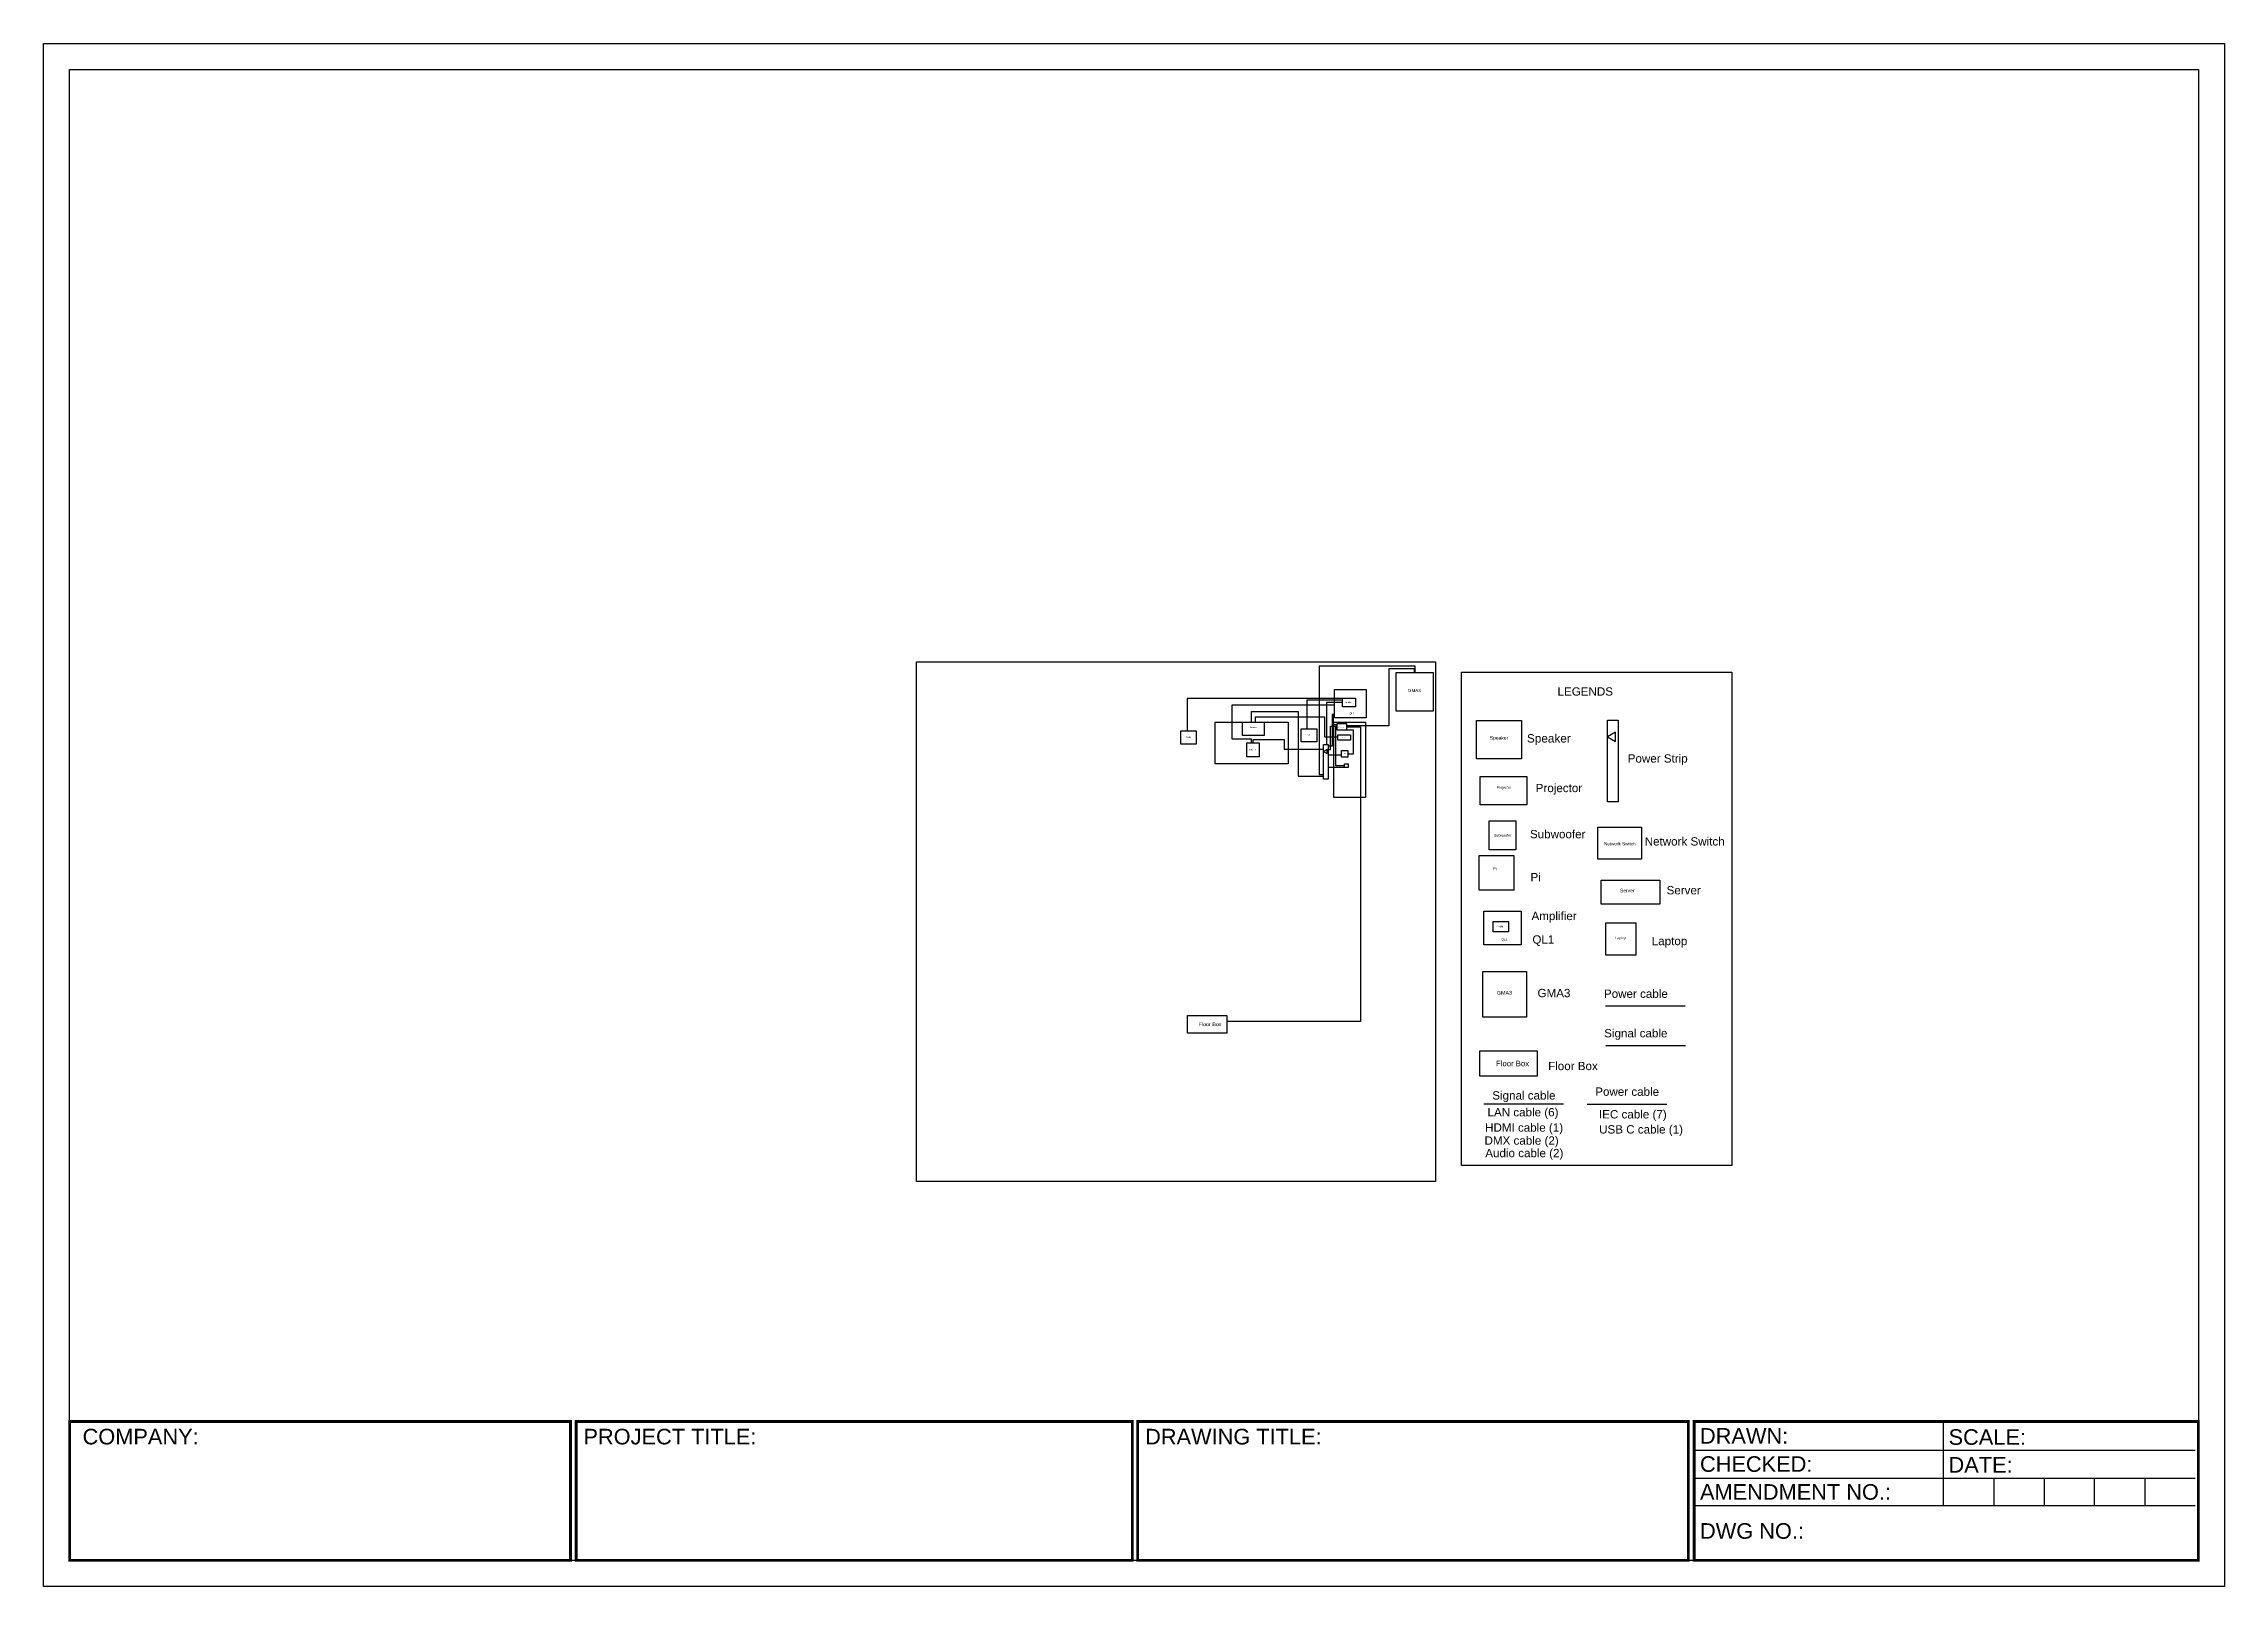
# Model space of a CAD drawing. Header units: millimetres. Extents: x 0 to 420, y 0 to 297.
import ezdxf
from ezdxf.enums import TextEntityAlignment as Align

# ---------------------------------------------------------------- set-up
doc = ezdxf.new("R2010")
doc.units = ezdxf.units.MM
doc.linetypes.add('ACAD_ISO03W100', pattern=[30, 12, -18])
doc.layers.add('TITLE', color=7, linetype='Continuous')
doc.styles.get("Standard").update_dxf_attribs({"font": 'arial.ttf'})

# ---------------------------------------------------------------- blocks, each defined once
blk = doc.blocks.new('a3-title-ccw-ls')
blk.add_lwpolyline([(5, 292), (415, 292), (415, 5), (5, 5)], close=True)
at = {"layer": 'TITLE'}
for p, q in [((365.85, 31.74), (365.85, 15.54)), ((317.91, 26.2), (414.37, 26.2)), ((317.91, 20.84), (414.37, 20.84)), ((375.62, 20.84), (375.62, 15.54)), ((385.3, 20.84), (385.3, 15.54)), ((394.9, 20.84), (394.9, 15.54)), ((404.67, 20.84), (404.67, 15.54)), ((317.91, 15.54), (414.37, 15.54))]:
    blk.add_line(p, q, dxfattribs=at)
at = {"layer": 'TITLE', "const_width": 0.536}
for points in [[(5, 5), (5, 31.74), (101.48, 31.74), (101.48, 5)], [(102.56, 31.74), (209.66, 31.74), (209.66, 5), (102.56, 5)], [(210.72, 31.74), (316.77, 31.74), (316.77, 5), (210.72, 5)], [(317.88, 31.74), (415, 31.74), (415, 5), (317.88, 5)]]:
    blk.add_lwpolyline(points, close=True, dxfattribs=at)
for s, p in [('COMPANY:', (7.51, 30.33)), ('PROJECT TITLE:', (103.97, 30.33)), ('DRAWING TITLE:', (212.14, 30.33))]:
    blk.add_text(s, height=3).set_placement(p, align=Align.TOP_LEFT)
for s, p in [('DRAWN:', (327.5, 28.97)), ('SCALE:', (374.33, 28.75)), ('CHECKED:', (329.83, 23.55)), ('DATE:', (373.04, 23.4)), ('AMENDMENT NO.:', (337.4, 18.18)), ('DWG NO.:', (329.02, 10.67))]:
    blk.add_text(s, height=3).set_placement(p, align=Align.MIDDLE_CENTER)
for tag, p in [('DRAWN', (336.63, 26.59)), ('SCALE', (382.34, 26.37)), ('CHECKED', (341.36, 21.3)), ('DD/MM/YY', (379.78, 21.01)), ('DWGNO', (339.49, 8.52))]:
    blk.add_attdef(tag, text='', height=3).set_placement(p, align=Align.BOTTOM_LEFT)
for tag, p in [('COMPANY', (53.24, 18.37)), ('PROJECTTITLE', (156.11, 18.37)), ('DRAWINGTITLE', (263.83, 18.37)), ('VER', (370.74, 18.19))]:
    blk.add_attdef(tag, text='', height=3).set_placement(p, align=Align.MIDDLE_CENTER)

msp = doc.modelspace()

# ---------------------------------------------------------------- linework, layer by layer
msp.add_line((249.94, 160.04), (247.39, 160.04))
at = {"color": 0}
for p, q in [((300.79, 111.75), (316.15, 111.75)), ((277.36, 92.92), (292.71, 92.92)), ((297.26, 92.81), (312.62, 92.81))]:
    msp.add_line(p, q, dxfattribs=at)
at = {"color": 242, "true_color": 0xcd2027}
msp.add_line((300.84, 104.14), (316.2, 104.14), dxfattribs=at)
for points in [[(0, 297), (420, 297), (420, 0), (0, 0)], [(168.09, 177.96), (268.09, 177.96), (268.09, 77.96), (168.09, 77.96)], [(248.62, 172.68), (254.72, 172.68), (254.72, 167.18), (248.62, 167.18)], [(260.46, 175.96), (267.61, 175.96), (267.61, 168.51), (260.46, 168.51)], [(225.66, 166.36), (239.66, 166.36), (239.66, 158.36), (225.66, 158.36)], [(248.49, 166.36), (254.59, 166.36), (254.59, 151.86), (248.49, 151.86)], [(301.17, 166.77), (303.23, 166.77), (303.23, 151.01), (301.17, 151.01)], [(301.18, 163.57), (302.73, 162.68), (302.73, 164.46)], [(246.52, 162.08), (247.39, 162.08), (247.39, 155.38), (246.52, 155.38)], [(246.52, 160.72), (247.18, 160.34), (247.18, 161.1)], [(277.37, 129.99), (284.58, 129.99), (284.58, 123.5), (277.37, 123.5)], [(277.17, 118.4), (285.61, 118.4), (285.61, 109.6), (277.17, 109.6)]]:
    msp.add_lwpolyline(points, close=True)
for points in [[(264.15, 175.96), (264.15, 177.17), (245.63, 177.17), (245.63, 156.3), (246.52, 156.3)], [(232.66, 166.36), (232.66, 168.44), (241.63, 168.44), (241.63, 155.98), (246.52, 155.98)], [(248.62, 167.84), (248.14, 167.84), (248.16, 161.78), (247.41, 161.78)], [(247.43, 157.72), (250.56, 157.72)]]:
    msp.add_lwpolyline(points)
for points in [[(264.04, 175.96), (264.04, 176.66), (259.1, 176.66), (259.1, 165.67), (250.91, 165.67)], [(250.13, 170.92), (220.27, 170.92), (220.27, 164.7)], [(232.66, 162.36), (232.66, 163.1), (228.92, 163.1), (228.92, 169.72), (248.62, 169.72)], [(250.13, 170.61), (243.26, 170.61), (243.26, 165.12)], [(250.91, 165.47), (253.61, 165.47), (253.61, 108.75), (227.91, 108.75)], [(250.56, 157.97), (248.9, 157.97), (248.9, 165.47), (249.1, 165.47)], [(251.18, 160.27), (252.28, 160.27), (252.28, 164.86), (250.91, 164.86)]]:
    msp.add_lwpolyline(points, dxfattribs=at)
at = {"color": 0}
for points in [[(273.07, 176.02), (325.12, 176.02), (325.12, 81.03), (273.07, 81.03)], [(230.89, 166.36), (235.1, 166.36), (235.1, 163.8), (230.89, 163.8)], [(231.72, 162.37), (234.13, 162.37), (234.13, 159.73), (231.72, 159.73)], [(276.64, 155.91), (285.63, 155.91), (285.63, 150.45), (276.64, 150.45)], [(278.41, 147.39), (283.55, 147.39), (283.55, 141.77), (278.41, 141.77)]]:
    msp.add_lwpolyline(points, close=True, dxfattribs=at)
at = {"color": 0, "linetype": 'ACAD_ISO03W100'}
for points in [[(250.13, 170.15), (247.05, 170.15), (247.05, 162.08)], [(247.39, 161.1), (247.87, 161.1), (247.87, 165.63), (249.1, 165.63)]]:
    msp.add_lwpolyline(points, dxfattribs=at)
for points in [[(250.13, 171.01), (252.63, 171.01), (252.63, 169.3), (250.13, 169.3)], [(219, 164.7), (221.98, 164.7), (221.98, 162.16), (219, 162.16)], [(242.22, 165.12), (245.2, 165.12), (245.2, 162.57), (242.22, 162.57)], [(249.1, 166.14), (250.91, 166.14), (250.91, 164.8), (249.1, 164.8)], [(249.24, 163.93), (251.68, 163.93), (251.68, 162.93), (249.24, 162.93)], [(275.95, 166.72), (284.63, 166.72), (284.63, 159.32), (275.95, 159.32)], [(249.94, 160.94), (251.18, 160.94), (251.18, 159.61), (249.94, 159.61)], [(250.56, 158.33), (251.27, 158.33), (251.27, 157.62), (250.56, 157.62)], [(299.33, 146.18), (307.71, 146.18), (307.71, 139.98), (299.33, 139.98)], [(276.46, 140.72), (283.16, 140.72), (283.16, 134.02), (276.46, 134.02)], [(299.97, 135.96), (311.26, 135.96), (311.26, 131.36), (299.97, 131.36)], [(279.16, 128.02), (282.11, 128.02), (282.11, 126), (279.16, 126)], [(300.88, 127.73), (306.64, 127.73), (306.64, 121.54), (300.88, 121.54)], [(220.33, 109.91), (227.91, 109.91), (227.91, 106.53), (220.33, 106.53)], [(276.62, 103.13), (287.65, 103.13), (287.65, 98.22), (276.62, 98.22)]]:
    msp.add_lwpolyline(points, close=True, dxfattribs=at)
at = {"color": 240, "true_color": 0xed1f24}
for points in [[(233.42, 166.36), (233.42, 167.4), (246.69, 167.4), (246.69, 163.57), (249.24, 163.57)], [(248.62, 167.61), (248.38, 167.61), (248.38, 165.93), (249.1, 165.93)]]:
    msp.add_lwpolyline(points, dxfattribs=at)
at = {"color": 0}
msp.add_lwpolyline([(232.92, 162.37), (232.92, 163.02), (238.89, 163.02), (238.89, 161.2), (246.52, 161.2)], dxfattribs=at)

# ---------------------------------------------------------------- block references
msp.add_blockref('a3-title-ccw-ls', (0, 0))

# ---------------------------------------------------------------- texts
for s, height, p in [('GMA3', 0.62, (262.77, 172.16)), ('LEGENDS', 1.6, (291.57, 171.48)), ('Amplifier', 0.228, (250.69, 170.06)), ('QL1', 0.376, (251.48, 167.87)), ('Projector', 0.235, (232.38, 165.25)), ('Speaker', 0.235, (242.94, 163.81)), ('Network Switch', 0.1365, (249.36, 165.37)), ('Speaker', 1.621, (285.68, 162.45)), ('Speaker', 0.235, (219.89, 163.4)), ('Subwoofer', 0.235, (232.14, 160.93)), ('Server', 0.15, (250.02, 163.42)), ('Laptop', 0.106, (250.32, 160.27)), ('Speaker', 0.684, (278.51, 163.01)), ('Power Strip', 1.6, (305.09, 158.59)), ('Pi', 0.0611, (250.84, 158.02)), ('Projector', 0.502, (279.83, 153.55)), ('Projector', 1.6, (287.37, 152.9)), ('Subwoofer', 0.502, (279.32, 144.33)), ('Subwoofer', 1.6, (286.26, 144.02)), ('Network Switch', 0.6314, (300.52, 142.65)), ('Network Switch', 1.6, (308.36, 142.62)), ('Pi', 0.576, (279.12, 137.86)), ('Pi', 1.6, (286.36, 135.73)), ('Server', 1.6, (312.57, 133.22)), ('Server', 0.692, (303.6, 133.61)), ('Amplifier', 0.269, (279.82, 126.9)), ('Amplifier', 1.6, (286.56, 128.27)), ('QL1', 0.444, (280.75, 124.31)), ('QL1', 1.6, (286.73, 123.74)), ('Laptop', 0.491, (302.65, 124.6)), ('Laptop', 1.6, (309.72, 123.44)), ('GMA3', 0.732, (279.89, 113.91)), ('GMA3', 1.6, (287.72, 113.42)), ('Power cable', 1.6, (300.51, 113.3)), ('Floor Box', 0.732, (222.47, 107.85)), ('Signal cable', 1.6, (300.56, 105.7)), ('Floor Box', 1.065, (279.73, 100.13)), ('Floor Box', 1.6, (289.76, 99.38)), ('Signal cable', 1.6, (279, 93.72)), ('Power cable', 1.6, (298.83, 94.44)), ('HDMI cable (1)', 1.6, (277.62, 87.53)), ('LAN cable (6)', 1.6, (278.09, 90.48)), ('USB C cable (1)', 1.6, (299.58, 87.18)), ('IEC cable (7)', 1.6, (299.55, 90.08)), ('Audio cable (2)', 1.6, (277.66, 82.62)), ('DMX cable (2)', 1.6, (277.51, 85.03))]:
    msp.add_text(s, height=height).set_placement(p)

doc.saveas('drawing.dxf')
